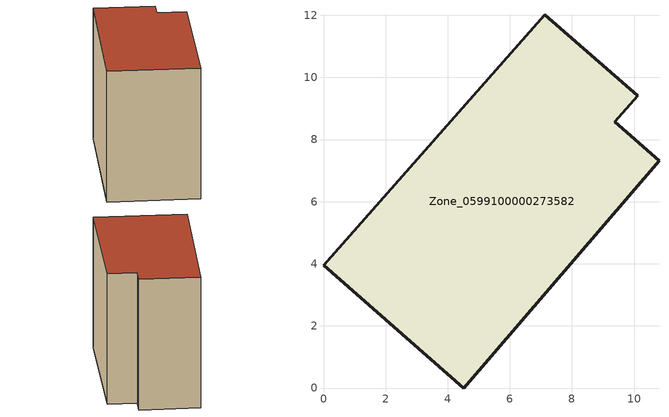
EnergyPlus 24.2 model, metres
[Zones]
Zone_0599100000273582
 floor ground (C_G): 0,3.95 7.12,12.01 10.11,9.41 9.38,8.58 10.8,7.31 4.51,0 z0
 wall outside (C_F): 4.51,0 10.8,7.31 9.38,8.58 10.11,9.41 7.12,12.01 0,3.95 4.51,0 z0:8.95
 roof outside (C_R): 7.12,12.01 0,3.95 4.51,0 10.8,7.31 9.38,8.58 10.11,9.41 z8.95
[BUILDING]
Pand.0599100000273582: North Axis=0; Terrain=City; Loads Convergence Tolerance Value=0.04; Temperature Convergence Tolerance Value=0.4; Solar Distribution=FullExterior; Maximum Number of Warmup Days=25; Minimum Number of Warmup Days=1
[Site:Location]
Rotterdam.The.Hague.AP_ZH_NLD Design_Conditions: Latitude=51.96; Longitude=4.45; Time Zone=1; Elevation=-4.5
[SITE:GROUNDTEMPERATURE:BUILDINGSURFACE]
18, 18, 18, 18, 18, 18, 18, 18, 18, 18, 18, 18
[MATERIAL] Thermal Absorptance=0.9; Solar Absorptance=0.7; Visible Absorptance=0.7
Name | Roughness | Thickness | Conductivity | Density | Specific Heat
G.TI.1946 | MediumSmooth | 0.15 | 1 | 540 | 1210
F.TI.1946 | Rough | 0.3 | 0.857143 | 1920 | 840
R.TI.1946 | MediumRough | 0.2 | 0.1 | 1500 | 1000
[CONSTRUCTION]
C_G: G.TI.1946
C_F: F.TI.1946
C_R: R.TI.1946
[ZONE]
Zone_0599100000273582: Type=1; Multiplier=1; Ceiling Height=Autocalculate; Volume=Autocalculate; Floor Area=autocalculate; Part of Total Floor Area=Yes
[ZONEINFILTRATION:DESIGNFLOWRATE]
Infil_Zone_0599100000273582: Zone or ZoneList or Space or SpaceList=Zone_0599100000273582; Schedule=AlwaysOn; Design Flow Rate Calculation Method=Flow/Area; Flow Rate per Floor Area=0.003; Constant Term Coefficient=1; Temperature Term Coefficient=0; Velocity Term Coefficient=0; Velocity Squared Term Coefficient=0
[HVACTEMPLATE:ZONE:IDEALLOADSAIRSYSTEM]
Zone_0599100000273582: Maximum Heating Supply Air Temperature=50; Minimum Cooling Supply Air Temperature=13; Maximum Heating Supply Air Humidity Ratio=0.0156; Minimum Cooling Supply Air Humidity Ratio=0.0077; Heating Limit=NoLimit; Cooling Limit=NoLimit; Dehumidification Control Type=ConstantSensibleHeatRatio; Cooling Sensible Heat Ratio=0.7; Dehumidification Setpoint=60; Humidification Control Type=None; Humidification Setpoint=30; Outdoor Air Method=None; Outdoor Air Flow Rate per Person=0.00944; Outdoor Air Flow Rate per Zone Floor Area=0; Outdoor Air Flow Rate per Zone=0; Demand Controlled Ventilation Type=None; Outdoor Air Economizer Type=NoEconomizer; Heat Recovery Type=None; Sensible Heat Recovery Effectiveness=0.7; Latent Heat Recovery Effectiveness=0.65
[ZONECONTROL:THERMOSTAT]
ThermostatControl_Zone_0599100000273582: Zone or ZoneList=Zone_0599100000273582; Control Type Schedule=DualSetpointControlType; Control 1=Thermostat_Zone_0599100000273582; Temperature Difference Between Cutout And Setpoint=0
[THERMOSTATSETPOINT:DUALSETPOINT]
Thermostat_Zone_0599100000273582: Heating Setpoint Temperature Schedule=HeatingSetpoint_Zone_0599100000273582; Cooling Setpoint Temperature Schedule=CoolingSetpoint_Zone_0599100000273582
[SCHEDULE:COMPACT]
HeatingSetpoint_Zone_0599100000273582: Through: 12/31, For: AllDays, Until: 24:00, 21
CoolingSetpoint_Zone_0599100000273582: Through: 12/31, For: AllDays, Until: 24:00, 24
DualSetpointControlType: Through: 12/31, For: AllDays, Until: 24:00, 4
AlwaysOn: Through: 12/31, For: AllDays, Until: 24:00, 1
